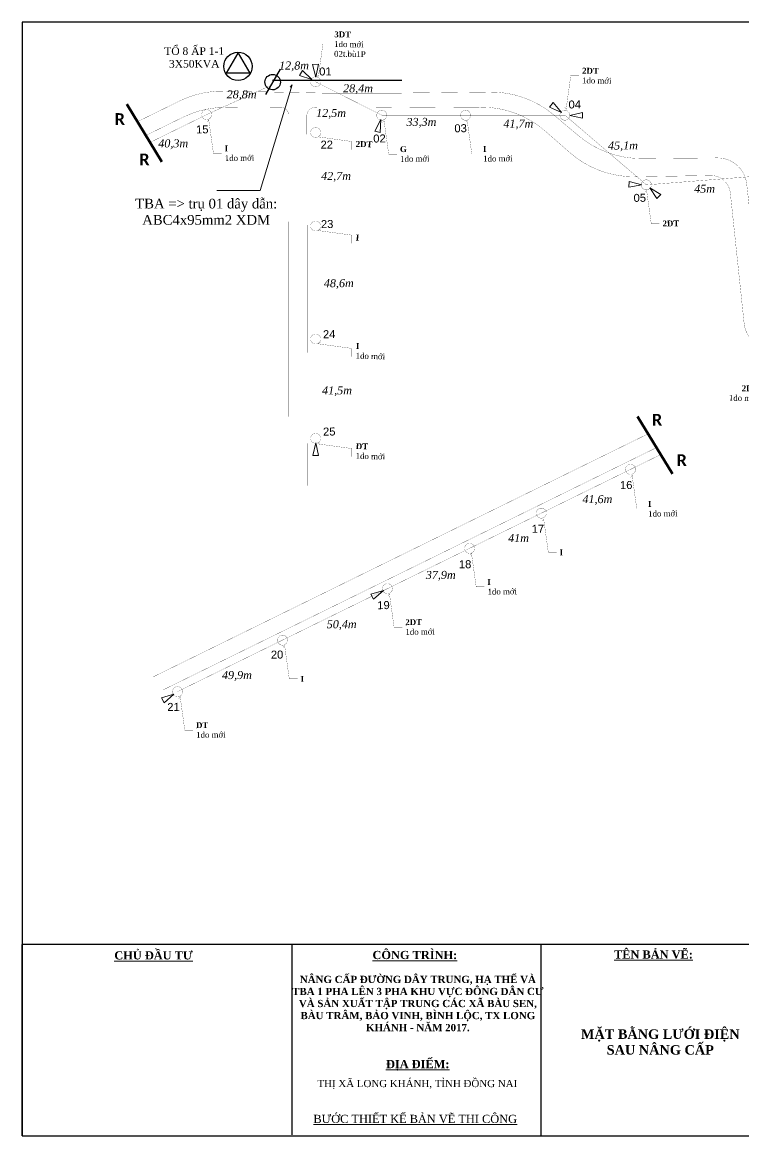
# Model space of a CAD drawing. Header units: metres. Extents: x 429925 to 893472, y 1245258 to 2552490.
# Drawn here: x 452241 to 452611, y 1260101 to 1260673 of the extents above; entities that cross this region are included whole.
import ezdxf

# ---------------------------------------------------------------- set-up
doc = ezdxf.new("R2010")
doc.units = ezdxf.units.M
doc.linetypes.add('DASHED2', pattern=[0.375, 0.25, -0.125])
doc.layers.add('duong', color=2, linetype='Continuous', lineweight=15)
doc.layers.add('duong bao', color=3, linetype='Continuous', lineweight=13)
doc.layers.add('KHUNGBANVE', color=6, linetype='Continuous')
doc.styles.add('DAURAO', font='arial.ttf')
doc.styles.get("Standard").update_dxf_attribs({"font": 'arial.ttf'})
doc.styles.add('Unicode', font='times.ttf')
doc.linetypes.add('RAOKEM10', pattern='A,2.5,["x",DAURAO,S=0.75,R=0,X=0,Y=-0.252],2.5', length=5)

# ---------------------------------------------------------------- blocks, each defined once
blk = doc.blocks.new('A$C46BF4DDC')
at = {"color": 9, "linetype": 'Continuous'}
blk.add_line((9.91, 11.46), (0, 0), dxfattribs=at)
blk.add_lwpolyline([(0.89, 5.61, -1), (8.82, 5.61, -1)], format="xyb", close=True, dxfattribs=at)

msp = doc.modelspace()

# ---------------------------------------------------------------- linework, layer by layer
at = {"color": 1, "lineweight": 30, "ltscale": 15}
msp.add_line((452369.6, 1260643.1), (452435.9, 1260643.1), dxfattribs=at)
at = {"color": 4, "linetype": 'Continuous', "lineweight": 18}
msp.add_line((452363.27, 1260586.4), (452340.96, 1260586.4), dxfattribs=at)
at = {"color": 9, "linetype": 'Continuous'}
msp.add_lwpolyline([(452241.1, 1260101.28), (453053.9, 1260101.28), (453053.9, 1260672.78), (452241.1, 1260672.78)], close=True, dxfattribs=at)
at = {"color": 4, "linetype": 'Continuous', "lineweight": 18}
msp.add_lwpolyline([(452344.56, 1260650.13, -1), (452359.06, 1260650.18, -1)], format="xyb", close=True, dxfattribs=at)
msp.add_lwpolyline([(452344.56, 1260650.13, -1), (452359.06, 1260650.18, -1)], format="xyb", close=True, dxfattribs=at)
at = {"color": 7, "linetype": 'Continuous'}
msp.add_lwpolyline([(452344.56, 1260650.13, -1), (452359.06, 1260650.18, -1)], format="xyb", close=True, dxfattribs=at)
msp.add_lwpolyline([(452345.86, 1260646.62), (452351.84, 1260656.98), (452357.82, 1260646.62)], close=True, dxfattribs=at)
at = {"color": 4, "linetype": 'Continuous', "lineweight": 18}
for points in [[(452391.81, 1260644.68), (452393.05, 1260651.24), (452390.07, 1260651.12), (452391.81, 1260644.68)], [(452389.79, 1260643.39), (452384.93, 1260647.98), (452383.42, 1260645.4), (452389.79, 1260643.39)], [(452379.66, 1260640.61), (452378.64, 1260639.47), (452379.66, 1260640.61), (452363.27, 1260586.4)], [(452517.86, 1260626.48), (452513.57, 1260631.6), (452511.77, 1260629.22), (452517.86, 1260626.48)], [(452522.08, 1260624.91), (452528.61, 1260623.52), (452528.56, 1260626.51), (452522.08, 1260624.91)], [(452425.16, 1260622.8), (452424.83, 1260616.13), (452421.96, 1260616.94), (452425.16, 1260622.8)], [(452559.06, 1260589.27), (452552.48, 1260588.15), (452552.65, 1260591.13), (452559.06, 1260589.27)], [(452563.19, 1260587.84), (452568.91, 1260584.4), (452566.84, 1260582.25), (452563.19, 1260587.84)], [(452391.81, 1260456.88), (452393.15, 1260450.34), (452390.16, 1260450.41), (452391.81, 1260456.88)], [(452426.41, 1260381.05), (452421.41, 1260376.63), (452419.98, 1260379.25), (452426.41, 1260381.05)], [(452318.93, 1260327.88), (452313.93, 1260323.46), (452312.5, 1260326.08), (452318.93, 1260327.88)]]:
    msp.add_lwpolyline(points, dxfattribs=at)
at = {"color": 4, "linetype": 'Continuous', "lineweight": 18, "const_width": 0.1}
for points in [[(452389.18, 1260642.85, -1), (452394.18, 1260641.56, -1)], [(452333.14, 1260625.44, -1), (452338.29, 1260625.32, -1)], [(452423.11, 1260625.73, -1), (452428.1, 1260624.44, -1)], [(452466.11, 1260625.73, -1), (452471.1, 1260624.44, -1)], [(452517.11, 1260625.73, -1), (452522.1, 1260624.44, -1)], [(452389.18, 1260616.85, -1), (452394.18, 1260615.56, -1)], [(452558.89, 1260589.97, -1), (452563.89, 1260588.67, -1)], [(452389.18, 1260568.85, -1), (452394.18, 1260567.56, -1)], [(452389.18, 1260510.85, -1), (452394.18, 1260509.56, -1)], [(452389.18, 1260459.85, -1), (452394.18, 1260458.56, -1)], [(452550.71, 1260443.36, -1), (452555.87, 1260443.25, -1)], [(452504.93, 1260420.9, -1), (452510.09, 1260420.78, -1)], [(452468.12, 1260402.84, -1), (452473.28, 1260402.73, -1)], [(452425.92, 1260382.14, -1), (452431.08, 1260382.03, -1)], [(452372.06, 1260355.71, -1), (452377.21, 1260355.6, -1)], [(452318.19, 1260329.29, -1), (452323.35, 1260329.17, -1)]]:
    msp.add_lwpolyline(points, format="xyb", close=True, dxfattribs=at)
at = {"color": 5, "linetype": 'DASHED2', "lineweight": 30, "ltscale": 15, "const_width": 0.1}
for points in [[(452369.31, 1260640.67), (452335.71, 1260625.38)], [(452900.03, 1260451.98), (452815.73, 1260452.04), (452770.73, 1260452.04), (452725.73, 1260452.04), (452682.73, 1260452.04), (452658.59, 1260501.47), (452628.59, 1260501.47), (452622.16, 1260548.02), (452616.22, 1260593.64), (452561.39, 1260589.32), (452519.61, 1260625.09), (452468.61, 1260625.09), (452425.61, 1260625.09), (452391.68, 1260642.2), (452391.68, 1260616.2), (452391.68, 1260570.78)], [(452335.58, 1260625.29), (452306.67, 1260611.11)], [(452391.68, 1260568.2), (452391.68, 1260510.2), (452391.68, 1260459.2)], [(452568.79, 1260450.91), (452553.29, 1260443.3), (452507.51, 1260420.84), (452470.7, 1260402.78), (452428.5, 1260382.08), (452374.63, 1260355.66), (452320.77, 1260329.23)]]:
    msp.add_lwpolyline(points, dxfattribs=at)
at = {"color": 4, "linetype": 'Continuous', "lineweight": 18, "const_width": 0.1}
for points in [[(452300.21, 1260621.75), (452321.87, 1260632.38, -0.119951), (452344.96, 1260637.49), (452395.42, 1260636.43), (452428.93, 1260636.36), (452481.08, 1260636.98, -0.179924), (452513.89, 1260625.22), (452526.49, 1260614.61, 0.178895), (452559.1, 1260602.85), (452597.87, 1260603.16, -0.384238), (452612.9, 1260589.83), (452620.39, 1260522.86, 0.371461), (452629.96, 1260513.98), (452640.4, 1260513.59, -0.277389), (452653.35, 1260505.15), (452668.4, 1260474.13, 0.287229), (452681.89, 1260465.68), (452810.67, 1260465.64)], [(452304.5, 1260614.67), (452323.63, 1260624.06, -0.115695), (452345.88, 1260629.18), (452373.86, 1260629.06, -0.413271), (452377.84, 1260625.06), (452377.65, 1260435.09)], [(452387.47, 1260434.97), (452387.18, 1260624.98, -0.415903), (452391.2, 1260628.99), (452395.42, 1260628.97), (452428.93, 1260628.9), (452476.24, 1260629.26, -0.1837), (452509.55, 1260616.89), (452522.16, 1260605.85, 0.186063), (452555.93, 1260593.48), (452594.38, 1260594.13, -0.388498), (452604.5, 1260585.19), (452611.57, 1260518.34, 0.37726), (452626.15, 1260504.92), (452638.34, 1260504.65, -0.282289), (452645.37, 1260500.12), (452660.54, 1260468.55, 0.288422), (452678.57, 1260457.21), (452810.67, 1260457.26)]]:
    msp.add_lwpolyline(points, format="xyb", dxfattribs=at)
for points in [[(452308.31, 1260336.8), (452562.34, 1260461.55)], [(452313.35, 1260330.09), (452566.63, 1260454.47)]]:
    msp.add_lwpolyline(points, dxfattribs=at)
at = {"layer": 'duong bao', "lineweight": 50, "ltscale": 2}
for p, q in [((452294.77, 1260630.73), (452312.68, 1260601.19)), ((452556.91, 1260470.49), (452574.83, 1260440.95))]:
    msp.add_line(p, q, dxfattribs=at)
at = {"layer": 'duong bao', "color": 4, "lineweight": 15, "ltscale": 2, "const_width": 0.1}
for points in [[(452392.31, 1260645.41), (452392.99, 1260644.38), (452395.39, 1260661.61), (452399.61, 1260661.61)], [(452519.54, 1260629.25), (452520.22, 1260628.23), (452522.62, 1260645.45), (452526.84, 1260645.46)], [(452336.12, 1260621.67), (452336.8, 1260622.69), (452339.21, 1260605.47), (452343.43, 1260605.46)], [(452426.09, 1260621.27), (452426.77, 1260622.29), (452429.17, 1260605.06), (452433.39, 1260605.06)], [(452468.74, 1260621.38), (452469.42, 1260622.4), (452471.82, 1260605.18), (452476.04, 1260605.17)], [(452394.01, 1260614.63), (452392.99, 1260613.95), (452410.22, 1260611.59), (452410.23, 1260607.38)], [(452560.82, 1260585.66), (452561.5, 1260586.68), (452563.9, 1260569.46), (452568.12, 1260569.45)], [(452394.01, 1260566.57), (452392.99, 1260565.88), (452410.22, 1260563.53), (452410.23, 1260559.31)], [(452394.01, 1260508.42), (452392.99, 1260507.74), (452410.22, 1260505.38), (452410.23, 1260501.16)], [(452394.01, 1260457.03), (452392.99, 1260456.34), (452410.22, 1260453.99), (452410.23, 1260449.77)], [(452553.41, 1260439.19), (452554.09, 1260440.21), (452556.49, 1260422.99), (452560.71, 1260422.98)], [(452508, 1260416.87), (452508.68, 1260417.89), (452511.09, 1260400.67), (452515.3, 1260400.66)], [(452470.98, 1260399.17), (452471.65, 1260400.19), (452474.06, 1260382.97), (452478.28, 1260382.96)], [(452428.84, 1260378.47), (452429.52, 1260379.5), (452431.93, 1260362.27), (452436.15, 1260362.27)], [(452375.06, 1260351.96), (452375.73, 1260352.99), (452378.14, 1260335.76), (452382.36, 1260335.76)], [(452321.44, 1260325.61), (452322.12, 1260326.64), (452324.52, 1260309.41), (452328.74, 1260309.41)]]:
    msp.add_lwpolyline(points, dxfattribs=at)
at = {"layer": 'duong bao', "color": 6, "linetype": 'RAOKEM10', "lineweight": 30, "ltscale": 2, "const_width": 0.1}
msp.add_lwpolyline([(452369.67, 1260640.61), (452389.65, 1260640.61)], dxfattribs=at)
at = {"layer": 'KHUNGBANVE', "color": 2}
for p, q in [((452241.1, 1260101.28), (452241.1, 1260199.44)), ((453053.9, 1260199.44), (452241.1, 1260199.44)), ((452379.58, 1260101.72), (452379.58, 1260199.58)), ((452507.43, 1260101.28), (452507.43, 1260199.44)), ((452241.1, 1260101.28), (453053.9, 1260101.28))]:
    msp.add_line(p, q, dxfattribs=at)

# ---------------------------------------------------------------- block references
at = {"color": 4, "linetype": 'Continuous', "lineweight": 18, "rotation": 10.53089754257858}
msp.add_blockref('A$C46BF4DDC', (452365.85, 1260635.66), dxfattribs=at)

# ---------------------------------------------------------------- texts
at = {"color": 4, "linetype": 'Continuous', "lineweight": 18}
for s, insert, char_height, width, attachment_point, rotation in [('{\\fTimes New Roman|b1|i0|c0|p18;\\C7;3DT\\P\\fTimes New Roman|b0|i0|c0|p18;1do mới\\P02t.bù1P}', (452401.19, 1260661.58), 3, 22.225, 4, 359.2344), ('{\\fTimes New Roman|b0|i0|c0|p18;\\C7;TỔ 8 ẤP 1-1\\P3X50KVA}', (452329.34, 1260654.7), 3.9136, 53.975, 5, 0.0834), ('{\\fTimes New Roman|b0|i1|c0|p18;\\C7;12,8m}', (452380.57, 1260650.11), 4.1093, 22.225, 5, 0.182), ('{\\fArial|b0|i0|c161|p34;\\C7;0\\fArial|b0|i0|c163|p34;1}', (452396.68, 1260647.51), 4.1093, 12.7, 5, 0.8104), ('{\\fTimes New Roman|b1|i0|c0|p18;\\C7;2DT\\P\\fTimes New Roman|b0|i0|c0|p18;1do mới}', (452528.42, 1260645.42), 3, 22.225, 4, 359.2344), ('{\\fTimes New Roman|b0|i1|c0|p18;\\C7;28,8m}', (452353.68, 1260635.29), 4.1093, 22.225, 5, 0.182), ('{\\fTimes New Roman|b0|i1|c0|p18;\\C7;28,4m}', (452413.43, 1260638.41), 4.1093, 22.225, 5, 0.182), ('{\\fArial|b0|i0|c161|p34;\\C7;0\\fArial|b0|i0|c163|p34;4}', (452524.65, 1260630.58), 4.1093, 12.7, 5, 0.8104), ('{\\fTimes New Roman|b0|i1|c0|p18;\\C7;12,5m}', (452399.59, 1260625.76), 4.1093, 22.225, 5, 0.182), ('{\\fTimes New Roman|b0|i1|c0|p18;\\C7;33,3m}', (452445.96, 1260621.17), 4.1093, 22.225, 5, 0.182), ('{\\fArial|b0|i0|c161|p34;\\C7;0\\fArial|b0|i0|c163|p34;3}', (452466.07, 1260618.36), 4.1093, 12.7, 5, 0.8104), ('{\\fTimes New Roman|b0|i1|c0|p18;\\C7;41,7m}', (452495.71, 1260620.29), 4.1093, 22.225, 5, 0.182), ('{\\C7;15}', (452333.48, 1260617.77), 4.109, 12.7, 5, 0.8104), ('{\\fArial|b0|i0|c161|p34;\\C7;0\\fArial|b0|i0|c163|p34;2}', (452424.43, 1260613.1), 4.1093, 12.7, 5, 0.8104), ('{\\fTimes New Roman|b0|i1|c0|p18;\\C7;40,3m}', (452318.57, 1260610.14), 4.1093, 22.225, 5, 0.182), ('{\\fTimes New Roman|b1|i0|c0|p18;\\C7;I\\P\\fTimes New Roman|b0|i0|c0|p18;1do mới}', (452345, 1260605.5), 3, 22.225, 4, 0.7656), ('{\\C7;22}', (452397.36, 1260609.98), 4.109, 12.7, 5, 0.8104), ('{\\fTimes New Roman|b1|i0|c0|p18;\\C7;2DT}', (452412.27, 1260610.34), 3, 22.225, 4, 358.5056), ('{\\fTimes New Roman|b1|i0|c0|p18;\\C7;G\\P\\fTimes New Roman|b0|i0|c0|p18;1do mới}', (452434.97, 1260605.1), 3, 22.225, 4, 0.7656), ('{\\fTimes New Roman|b1|i0|c0|p18;\\C7;I\\P\\fTimes New Roman|b0|i0|c0|p18;1do mới}', (452477.62, 1260605.21), 3, 22.225, 4, 0.7656), ('{\\fTimes New Roman|b0|i1|c0|p18;\\C7;45,1m}', (452549.4, 1260609.05), 4.1093, 22.225, 5, 0.182), ('{\\fTimes New Roman|b0|i1|c0|p18;\\C7;42,7m}', (452402.14, 1260593.43), 4.1093, 22.225, 5, 0.182), ('{\\fTimes New Roman|b0|i1|c0|p18;\\C7;45m}', (452591.29, 1260587.3), 4.1093, 22.225, 5, 0.182), ('{\\fArial|b0|i0|c161|p34;\\C7;0\\fArial|b0|i0|c163|p34;5}', (452558.03, 1260582.65), 4.1093, 12.7, 5, 0.8104), ('{\\C7;23}', (452397.57, 1260569.19), 4.109, 12.7, 5, 0.8104), ('{\\fTimes New Roman|b1|i0|c0|p18;\\C7;2DT}', (452569.7, 1260569.49), 3, 22.225, 4, 0.7656), ('{\\fTimes New Roman|b1|i0|c0|p18;\\C7;I}', (452412.27, 1260562.27), 3, 22.225, 4, 358.5056), ('{\\fTimes New Roman|b0|i1|c0|p18;\\C7;48,6m}', (452403.55, 1260538.39), 4.1093, 22.225, 5, 0.182), ('{\\C7;24}', (452398.61, 1260512.69), 4.109, 12.7, 5, 0.8104), ('{\\fTimes New Roman|b1|i0|c0|p18;\\C7;I\\P\\fTimes New Roman|b0|i0|c0|p18;1do mới}', (452412.27, 1260504.12), 3, 22.225, 4, 358.5056), ('{\\fTimes New Roman|b0|i1|c0|p18;\\C7;41,5m}', (452402.64, 1260483.38), 4.1093, 22.225, 5, 0.182), ('{\\fTimes New Roman|b1|i0|c0|p18;\\C7;2DT\\P\\fTimes New Roman|b0|i0|c0|p18;1do mới}', (452618.9, 1260482.3), 3, 22.225, 6, 359.2344), ('{\\C7;25}', (452398.65, 1260462.68), 4.109, 12.7, 5, 0.8104), ('{\\fTimes New Roman|b1|i0|c0|p18;\\C7;DT\\P\\fTimes New Roman|b0|i0|c0|p18;1do mới}', (452412.27, 1260452.73), 3, 22.225, 4, 358.5056), ('{\\C7;16}', (452551.05, 1260435.23), 4.109, 12.7, 5, 0.8104), ('{\\fTimes New Roman|b0|i1|c0|p18;\\C7;41,6m}', (452536.27, 1260427.55), 4.1093, 22.225, 5, 0.182), ('{\\fTimes New Roman|b1|i0|c0|p18;\\C7;I\\P\\fTimes New Roman|b0|i0|c0|p18;1do mới}', (452562.29, 1260423.02), 3, 22.225, 4, 0.7656), ('{\\C7;17}', (452505.76, 1260412.82), 4.109, 12.7, 5, 0.8104), ('{\\fTimes New Roman|b0|i1|c0|p18;\\C7;41m}', (452495.8, 1260408.05), 4.1093, 22.225, 5, 0.182), ('{\\fTimes New Roman|b1|i0|c0|p18;\\C7;I}', (452516.88, 1260400.7), 3, 22.225, 4, 0.7656), ('{\\C7;18}', (452468.39, 1260394.57), 4.109, 12.7, 5, 0.8104), ('{\\fTimes New Roman|b0|i1|c0|p18;\\C7;37,9m}', (452455.88, 1260388.65), 4.1093, 22.225, 5, 0.182), ('{\\fTimes New Roman|b1|i0|c0|p18;\\C7;I\\P\\fTimes New Roman|b0|i0|c0|p18;1do mới}', (452479.86, 1260383), 3, 22.225, 4, 0.7656), ('{\\C7;19}', (452426.5, 1260373.59), 4.109, 12.7, 5, 0.8104), ('{\\fTimes New Roman|b0|i1|c0|p18;\\C7;50,4m}', (452405.02, 1260363.35), 4.1093, 22.225, 5, 0.182), ('{\\fTimes New Roman|b1|i0|c0|p18;\\C7;2DT\\P\\fTimes New Roman|b0|i0|c0|p18;1do mới}', (452437.72, 1260362.3), 3, 22.225, 4, 0.7656), ('{\\C7;20}', (452371.86, 1260348.2), 4.109, 12.7, 5, 0.8104), ('{\\fTimes New Roman|b0|i1|c0|p18;\\C7;49,9m}', (452351.27, 1260337.24), 4.1093, 22.225, 5, 0.182), ('{\\fTimes New Roman|b1|i0|c0|p18;\\C7;I}', (452383.93, 1260335.8), 3, 22.225, 4, 0.7656), ('{\\C7;21}', (452318.7, 1260321.39), 4.109, 12.7, 5, 0.8104), ('{\\fTimes New Roman|b1|i0|c0|p18;\\C7;DT\\P\\fTimes New Roman|b0|i0|c0|p18;1do mới}', (452330.32, 1260309.44), 3, 22.225, 4, 0.7656)]:
    msp.add_mtext(s, dxfattribs=dict(at, insert=insert, char_height=char_height, width=width, attachment_point=attachment_point, rotation=rotation))
at = {"color": 4, "linetype": 'Continuous', "lineweight": 18, "attachment_point": 5}
for s, insert, char_height, width in [('{\\fCalibri|b1|i0|c0|p34;\\C7;R}', (452291.16, 1260623.13), 6, 21.59), ('{\\fCalibri|b1|i0|c0|p34;\\C7;R}', (452303.8, 1260602.4), 6, 21.59), ('{\\fTimes New Roman|b0|i0|c0|p18;\\C7;TBA => trụ 01 dây dẫn:\\PABC4x95mm2 XDM}', (452335.49, 1260575.5), 5, 159.6171), ('{\\fCalibri|b1|i0|c0|p34;\\C7;R}', (452566.91, 1260468.77), 6, 21.59), ('{\\fCalibri|b1|i0|c0|p34;\\C7;R}', (452579.55, 1260448.04), 6, 21.59)]:
    msp.add_mtext(s, dxfattribs=dict(at, insert=insert, char_height=char_height, width=width))
at = {"layer": 'duong', "attachment_point": 2, "style": 'Unicode'}
for s, insert, char_height, width in [('{\\fTimes New Roman|b1|i0|c0|p18;\\LCÔNG TRÌNH:}', (452442.59, 1260196.15), 4.1939, 338.0455), ('{\\fTimes New Roman|b1|i0|c0|p18;\\LTÊN BẢN VẼ:}', (452565.05, 1260196.39), 4.1939, 338.0455), ('{\\fTimes New Roman|b1|i0|c0|p18;\\LCHỦ ĐẦU TƯ}', (452308.46, 1260195.95), 4.1939, 338.0455), ('{\\fTimes New Roman|b1|i0|c0|p18;NÂNG CẤ\\fTimes New Roman|b1|i0|c163|p18;P ĐƯ\\fTimes New Roman|b1|i0|c0|p18;ỜNG DÂY TRUNG, HẠ THẾ VÀ TBA 1 PHA LÊN 3 PHA KHU VỰ\\fTimes New Roman|b1|i0|c163|p18;C ĐÔNG DÂN CƯ VÀ S\\fTimes New Roman|b1|i0|c0|p18;ẢN XUẤT TẬP TRUNG CÁC XÃ BÀU SEN, BÀU TRÂM, BẢO VINH, BÌNH LỘ\\fTimes New Roman|b1|i0|c163|p18;C, TX LONG KHÁNH - NĂM \\fTimes New Roman|b1|i0|c0|p18;2017.}', (452444.13, 1260183.37), 3.70861, 130.2593), ('{\\fTimes New Roman|b1|i0|c163|p18;MẶT \\fTimes New Roman|b1|i0|c0|p18;BẰNG\\fTimes New Roman|b1|i0|c163|p18; \\fTimes New Roman|b1|i0|c0|p18;LƯỚI ĐIỆN SAU NÂNG CẤP}', (452568.55, 1260155.87), 4.85606, 83.9957), ('{\\fTimes New Roman|b1|i0|c0|p18;\\LĐỊA ĐIẾM:}', (452444.05, 1260140.15), 4.1939, 128.0996), ('THỊ XÃ LONG KHÁNH, TỈNH ĐỒNG NAI', (452443.85, 1260129.93), 3.7086, 129.5413), ('{\\LBƯỚC THIẾT KẾ BẢN VẼ THI CÔNG}', (452442.77, 1260112.01), 4.1939, 338.0455)]:
    msp.add_mtext(s, dxfattribs=dict(at, insert=insert, char_height=char_height, width=width))

doc.saveas('drawing.dxf')
